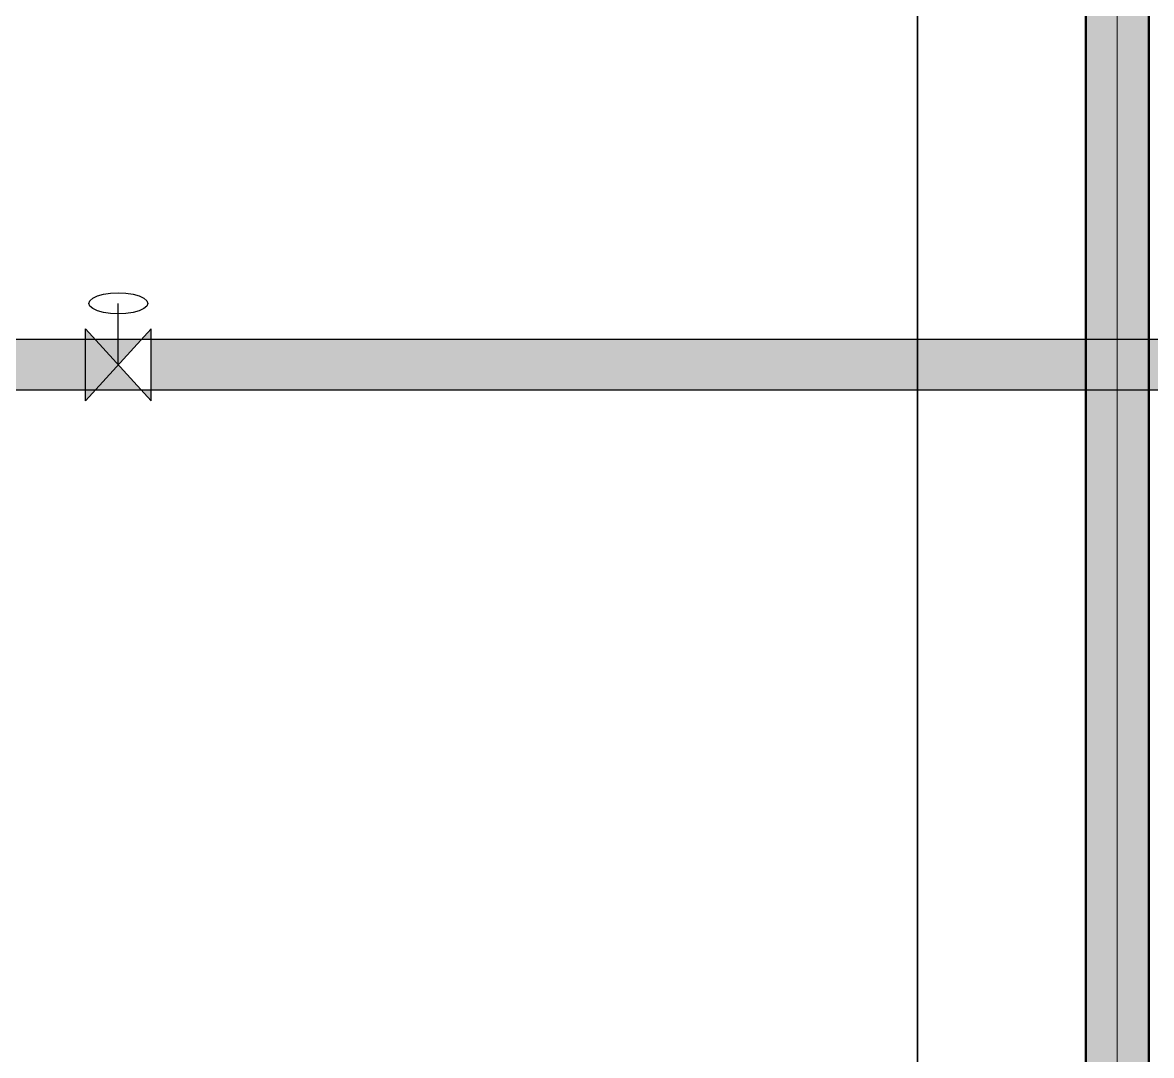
# Model space of a CAD drawing. Header units: metres. Extents: x 0 to 115, y 0 to 64.
# Drawn here: x 59.54 to 64.91, y 46.62 to 51.53 of the extents above; entities that cross this region are included whole.
import ezdxf

# ---------------------------------------------------------------- set-up
doc = ezdxf.new("R2010")
doc.units = ezdxf.units.M
doc.linetypes.add('DASHED', pattern=[1.524, 1.27, -0.254])
doc.layers.add('A-AREA', color=8, linetype='DASHED', lineweight=13, plot=False)
for name, color, linetype, lineweight in [('A-MURO', 7, 'Continuous', 50), ('M-TUBERIA', 8, 'Continuous', 25), ('M-TUBERIA-RELLENO', 9, 'Continuous', 0)]:
    doc.layers.add(name, color=color, linetype=linetype, lineweight=lineweight)
doc.layers.add('A-MURO-RELLENO', color=8, linetype='Continuous', lineweight=0, true_color=0x8d949b)
doc.layers.add('P-RESIDUOS', color=1, linetype='Continuous', lineweight=35, true_color=0xb3121b)

msp = doc.modelspace()

# ---------------------------------------------------------------- hatches: boundary and pattern name
at = {"layer": 'A-MURO-RELLENO', "true_color": 0x8d949b}
h = msp.add_hatch(color=8, dxfattribs=at)
h.dxf.hatch_style = 1
h.paths.add_polyline_path([(54.65, 54.14), (64.6, 54.14), (64.6, 34.5), (64.3, 34.5), (64.3, 34.2), (65.1, 34.2), (65.1, 34.5), (64.9, 34.5), (64.9, 54.14), (76, 54.14), (76, 51.2), (76.3, 51.2), (76.3, 54.14), (87.25, 54.14), (87.25, 34.5), (86.6, 34.5), (86.6, 34.2), (87.7, 34.2), (87.7, 34.5), (87.55, 34.5), (87.55, 54.14), (100.15, 54.14), (100.15, 37.9), (100.45, 37.9), (100.45, 54.14), (113.09, 54.14), (113.09, 34.56), (106.8, 34.56), (106.8, 34.14), (113.51, 34.14), (113.51, 54.56), (44.4, 54.56), (44.4, 54.14), (54.35, 54.14), (54.35, 34.5), (53.8, 34.5), (53.8, 34.2), (61.9, 34.2), (61.9, 34.5), (54.65, 34.5)])
at = {"layer": 'M-TUBERIA-RELLENO', "true_color": 0xffffff}
h = msp.add_hatch(color=7, dxfattribs=at)
h.dxf.hatch_style = 1
h.paths.add_polyline_path([(59.844, 50.0716), (60.156, 49.7284), (60.156, 50.0716), (59.844, 49.7284)])
at = {"layer": 'M-TUBERIA-RELLENO', "true_color": 0xc9d0d7}
h = msp.add_hatch(color=7, dxfattribs=at)
h.dxf.hatch_style = 1
h.paths.add_polyline_path([(45.82, 49.78), (67.98, 49.78), (67.98, 48.9), (68.22, 48.9), (68.22, 49.9), (68.2194, 49.9118), (68.2177, 49.9234), (68.2148, 49.9348), (68.2109, 49.9459), (68.2058, 49.9566), (68.1998, 49.9667), (68.1928, 49.9761), (68.1849, 49.9849), (68.1761, 49.9928), (68.1667, 49.9998), (68.1566, 50.0058), (68.1459, 50.0109), (68.1348, 50.0148), (68.1234, 50.0177), (68.1118, 50.0194), (68.1, 50.02), (45.7, 50.02), (45.6882, 50.0194), (45.6766, 50.0177), (45.6652, 50.0148), (45.6541, 50.0109), (45.6434, 50.0058), (45.6333, 49.9998), (45.6239, 49.9928), (45.6151, 49.9849), (45.6072, 49.9761), (45.6002, 49.9667), (45.5942, 49.9566), (45.5891, 49.9459), (45.5852, 49.9348), (45.5823, 49.9234), (45.5806, 49.9118), (45.58, 49.9), (45.58, 45), (45.82, 45)])

# ---------------------------------------------------------------- linework, layer by layer
at = {"layer": 'A-AREA'}
for points in [[(54.5, 54.35), (64.75, 54.35), (64.75, 34.35), (54.5, 34.35)], [(64.75, 54.35), (76.15, 54.35), (76.15, 34.35), (64.75, 34.35)]]:
    msp.add_lwpolyline(points, close=True, dxfattribs=at)
at = {"layer": 'A-MURO'}
msp.add_lwpolyline([(53.8, 34.2), (61.9, 34.2), (61.9, 34.5), (54.65, 34.5), (54.65, 54.14), (64.6, 54.14), (64.6, 34.5), (64.3, 34.5), (64.3, 34.2), (65.1, 34.2), (65.1, 34.5), (64.9, 34.5), (64.9, 54.14), (76, 54.14), (76, 51.2), (76.3, 51.2), (76.3, 54.14), (87.25, 54.14)], dxfattribs=at)
at = {"layer": 'M-TUBERIA'}
msp.add_line((60, 49.9), (60, 50.1917), dxfattribs=at)
at = {"layer": 'M-TUBERIA', "true_color": 0xc0392b}
msp.add_lwpolyline([(60.1404, 50.1917), (60.1356, 50.1788), (60.1216, 50.1668), (60.0993, 50.1564), (60.0702, 50.1485), (60.0363, 50.1435), (60, 50.1418), (59.9637, 50.1435), (59.9298, 50.1485), (59.9007, 50.1564), (59.8784, 50.1668), (59.8644, 50.1788), (59.8596, 50.1917), (59.8644, 50.2046), (59.8784, 50.2167), (59.9007, 50.227), (59.9298, 50.235), (59.9637, 50.2399), (60, 50.2416), (60.0363, 50.2399), (60.0702, 50.235), (60.0993, 50.227), (60.1216, 50.2167), (60.1356, 50.2046)], close=True, dxfattribs=at)
at = {"layer": 'M-TUBERIA'}
msp.add_lwpolyline([(59.844, 50.0716), (60.156, 49.7284), (60.156, 50.0716), (59.844, 49.7284)], close=True, dxfattribs=at)
msp.add_lwpolyline([(45.82, 49.78), (67.98, 49.78), (67.98, 48.9), (68.22, 48.9), (68.22, 49.9), (68.2194, 49.9118), (68.2177, 49.9234), (68.2148, 49.9348), (68.2109, 49.9459), (68.2058, 49.9566), (68.1998, 49.9667), (68.1928, 49.9761), (68.1849, 49.9849), (68.1761, 49.9928), (68.1667, 49.9998), (68.1566, 50.0058), (68.1459, 50.0109), (68.1348, 50.0148), (68.1234, 50.0177), (68.1118, 50.0194), (68.1, 50.02), (45.7, 50.02)], dxfattribs=at)
at = {"layer": 'P-RESIDUOS'}
msp.add_lwpolyline([(63.1, 44.5), (63.8, 44.5), (63.8, 54.5), (69.7, 54.5), (69.7, 60.5), (70.22, 60.5)], dxfattribs=at)

doc.saveas('drawing.dxf')
